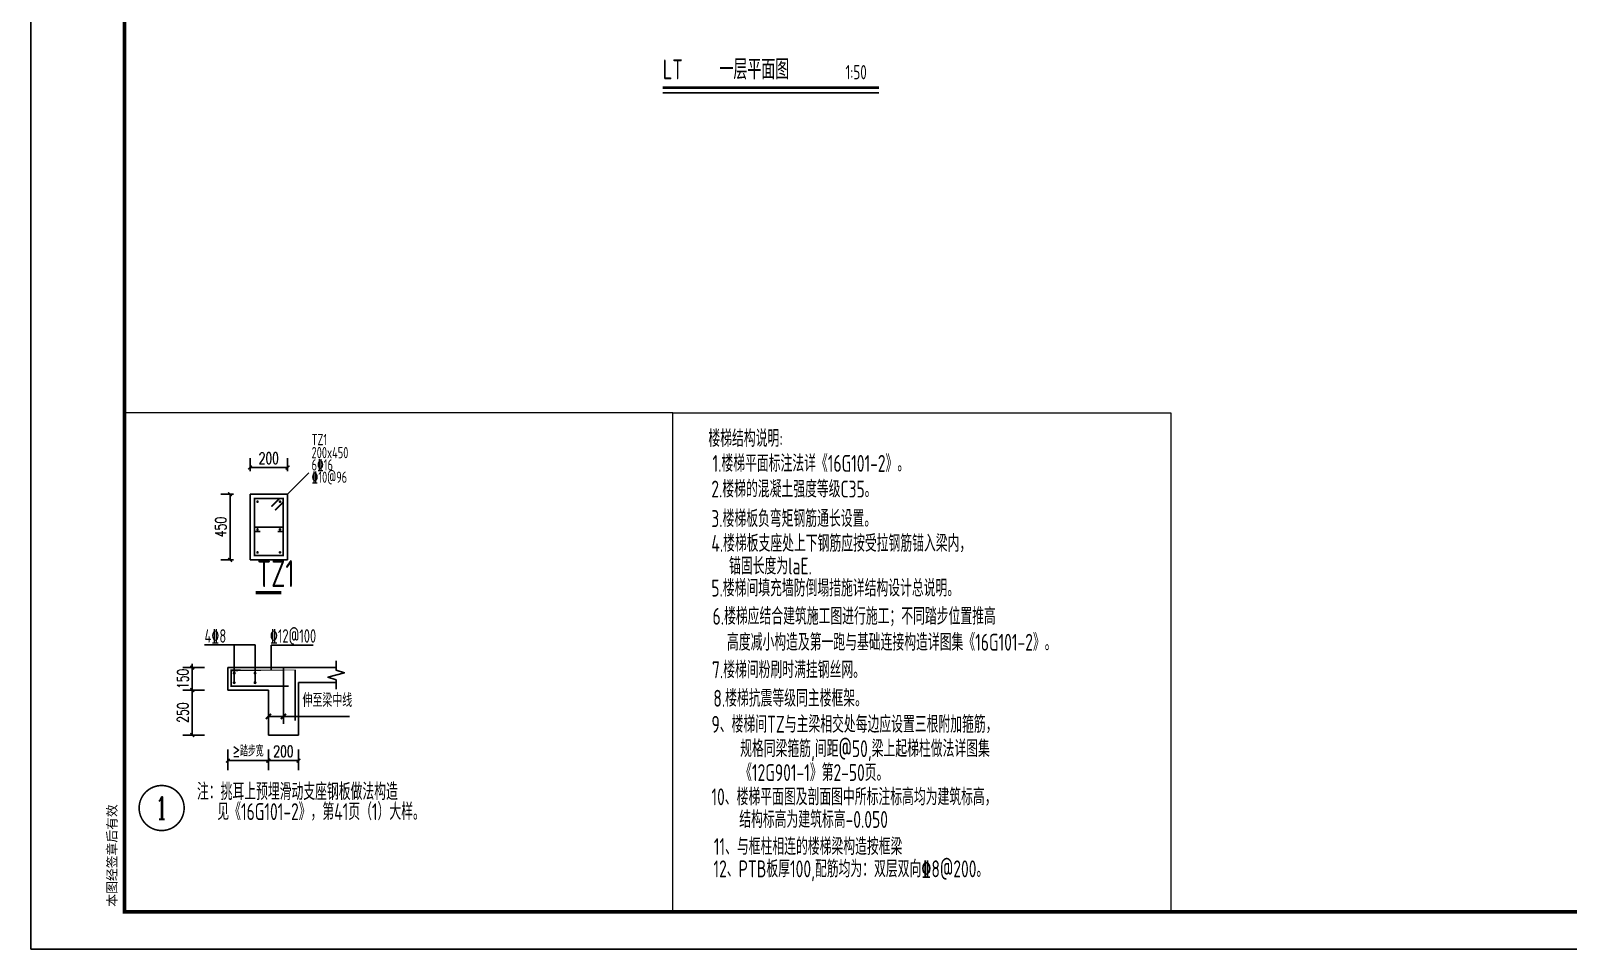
# Model space of a CAD drawing. Extents: x 899043 to 2598688, y -137197 to 211789.
# Drawn here: x 2556638 to 2577131, y 98035 to 110276 of the extents above; entities that cross this region are included whole.
import ezdxf
from ezdxf.enums import TextEntityAlignment as Align

# ---------------------------------------------------------------- set-up
doc = ezdxf.new("R2010")
doc.units = 0
doc.header["$LTSCALE"] = 1500
doc.header["$MEASUREMENT"] = 0
doc.linetypes.add('ACAD_ISO02W100', pattern=[15, 12, -3])
for name, color, linetype in [('00-tk', 151, 'Continuous'), ('DIM_SYMB', 3, 'Continuous'), ('DOTE', 1, 'Continuous'), ('PUB_DIM', 3, 'Continuous'), ('PUB_TEXT', 7, 'Continuous'), ('REIN', 1, 'Continuous'), ('TEXT', 7, 'Continuous'), ('WALL', 7, 'Continuous'), ('WELD_TEXT', 7, 'Continuous'), ('柱', 255, 'Continuous'), ('柱__箍筋', 1, 'Continuous'), ('柱__纵筋', 1, 'Continuous'), ('柱__钢筋标注', 7, 'Continuous')]:
    doc.layers.add(name, color=color, linetype=linetype)
doc.layers.add('虚线', color=1, linetype='ACAD_ISO02W100', lineweight=13)
doc.styles.add('_TCH_DIM_T3', font='SIMPLEX', dxfattribs={"width": 0.7058823529411765, "bigfont": 'GBCBIG'})
doc.styles.add('COMP', font='complex', dxfattribs={"bigfont": 'hztxt'})
doc.styles.add('dim_font', font='simplex', dxfattribs={"width": 0.800000011920929})
doc.styles.add('DS6HT', font='simhei.ttf', dxfattribs={"width": 0.8})
doc.styles.add('TSSD_Dimension', font='Tssdeng.shx', dxfattribs={"width": 0.7, "bigfont": 'hztxt.shx'})
doc.dimstyles.new('5H50', dxfattribs={"dimscale": 50, "dimtxt": 3.3, "dimasz": 0.01, "dimexe": 2, "dimexo": 0, "dimgap": 1, "dimtad": 1, "dimdec": 0, "dimlfac": 0.5, "dimrnd": 1, "dimzin": 0, "dimdsep": 46, "dimtxsty": 'dim_font', "dimblk1": 'YGDIM', "dimblk2": 'YGDIM', "dimsah": 1, "dimcen": -2, "dimdle": 1, "dimclrt": 7, "dimazin": 0, "dimtfac": 1, "dimtdec": 0, "dimtix": 1, "dimtmove": 2, "dimatfit": 3, "dimldrblk": 'YGDIM', "dimfxl": 0, "dimtvp": 1, "dimtolj": 1, "dimtzin": 0, "dimarcsym": 0})
doc.dimstyles.new('_TCH_ARCH&&50', dxfattribs={"dimtxt": 148.75, "dimasz": 50, "dimexe": 125, "dimexo": 150, "dimgap": 50, "dimtad": 1, "dimdec": 0, "dimzin": 0, "dimdsep": 46, "dimtxsty": '_TCH_DIM_T3', "dimblk": 'ARCHTICK', "dimcen": 0.09, "dimclrt": 7, "dimazin": 2, "dimtfac": 1, "dimtdec": 0, "dimtix": 1, "dimtmove": 2, "dimatfit": 3, "dimfxl": 0, "dimtolj": 1, "dimtzin": 0, "dimarcsym": 0})

# ---------------------------------------------------------------- blocks, each defined once
blk = doc.blocks.new('_ArchTick')
at = {"color": 0, "linetype": 'ByBlock', "const_width": 0.4}
blk.add_lwpolyline([(-0.5, -0.5), (0.5, 0.5)], dxfattribs=at)
blk = doc.blocks.new('*D1926')
at = {"layer": 'Defpoints', "color": 0}
for p in [(2559492.537120495, 104100.5194593734), (2559294.669874068, 103224.4450373716), (2559492.537120495, 103224.4450373716)]:
    blk.add_point(p, dxfattribs=at)
at = {"layer": 'PUB_DIM', "color": 0, "lineweight": -2}
for p, q in [((2559342.537120495, 104100.5194593734), (2559169.669874068, 104100.5194593734)), ((2559294.669874068, 104100.5194593734), (2559294.669874068, 103224.4450373716)), ((2559342.537120495, 103224.4450373716), (2559169.669874068, 103224.4450373716))]:
    blk.add_line(p, q, dxfattribs=at)
at = {"layer": 'PUB_DIM', "color": 0, "lineweight": -2, "xscale": 50, "yscale": 50, "zscale": 50}
for p, rotation in [((2559294.669874068, 104100.5194593734), 90), ((2559294.669874068, 103224.4450373716), 270)]:
    blk.add_blockref('_ArchTick', p, dxfattribs=dict(at, rotation=rotation))
at = {"layer": 'PUB_DIM', "color": 7, "insert": (2559170.294874068, 103662.4822483729), "char_height": 148.75, "attachment_point": 5, "rotation": 90, "style": '_TCH_DIM_T3'}
blk.add_mtext('\\A1;450', dxfattribs=at)
blk = doc.blocks.new('*D1927')
at = {"layer": 'Defpoints', "color": 0}
for p in [(2560060.610711444, 104454.7607322103), (2559560.610711444, 104256.8934867746), (2560060.610711444, 104256.8934867746)]:
    blk.add_point(p, dxfattribs=at)
at = {"layer": 'PUB_DIM', "color": 0, "lineweight": -2}
for p, q in [((2559560.610711444, 104406.8934867746), (2559560.610711444, 104579.7607322103)), ((2560060.610711444, 104406.8934867746), (2560060.610711444, 104579.7607322103)), ((2559560.610711444, 104454.7607322103), (2560060.610711444, 104454.7607322103))]:
    blk.add_line(p, q, dxfattribs=at)
at = {"layer": 'PUB_DIM', "color": 0, "lineweight": -2, "xscale": 50, "yscale": 50, "zscale": 50, "rotation": 180}
blk.add_blockref('_ArchTick', (2559560.610711444, 104454.7607322103), dxfattribs=at)
at = {"layer": 'PUB_DIM', "color": 0, "lineweight": -2, "xscale": 50, "yscale": 50, "zscale": 50}
blk.add_blockref('_ArchTick', (2560060.610711444, 104454.7607322103), dxfattribs=at)
at = {"layer": 'PUB_DIM', "color": 7, "insert": (2559810.610711444, 104579.1357322103), "char_height": 148.75, "attachment_point": 5, "style": '_TCH_DIM_T3'}
blk.add_mtext('\\A1;200', dxfattribs=at)
blk = doc.blocks.new('*D1928')
at = {"layer": 'Defpoints', "color": 0}
for p in [(2559805.61856978, 100845.4494908518), (2560205.956341151, 100845.4494905538), (2560205.956341151, 100548.641770131)]:
    blk.add_point(p, dxfattribs=at)
at = {"layer": 'PUB_DIM', "color": 0, "lineweight": -2}
for p, q in [((2559805.61856978, 100695.4494908518), (2559805.61856978, 100423.641770131)), ((2560205.956341151, 100695.4494905538), (2560205.956341151, 100423.641770131)), ((2559805.61856978, 100548.641770131), (2560205.956341151, 100548.641770131))]:
    blk.add_line(p, q, dxfattribs=at)
at = {"layer": 'PUB_DIM', "color": 0, "lineweight": -2, "xscale": 50, "yscale": 50, "zscale": 50, "rotation": 180}
blk.add_blockref('_ArchTick', (2559805.61856978, 100548.641770131), dxfattribs=at)
at = {"layer": 'PUB_DIM', "color": 0, "lineweight": -2, "xscale": 50, "yscale": 50, "zscale": 50}
blk.add_blockref('_ArchTick', (2560205.956341151, 100548.641770131), dxfattribs=at)
at = {"layer": 'PUB_DIM', "color": 7, "insert": (2560005.787455465, 100673.016770131), "char_height": 148.75, "attachment_point": 5, "style": '_TCH_DIM_T3'}
blk.add_mtext('\\A1;200', dxfattribs=at)
blk = doc.blocks.new('*D1929')
at = {"layer": 'Defpoints', "color": 0}
for p in [(2558790.178628664, 101788.9675105578), (2559105.028513316, 101788.9675105578), (2559105.028513286, 101488.9675105578)]:
    blk.add_point(p, dxfattribs=at)
at = {"layer": 'PUB_DIM', "color": 0, "lineweight": -2}
for p, q in [((2558955.028513316, 101788.9675105578), (2558665.178628664, 101788.9675105578)), ((2558790.178628664, 101788.9675105578), (2558790.178628664, 101838.9675105578)), ((2558790.178628664, 101488.9675105578), (2558790.178628664, 101788.9675105578)), ((2558955.028513286, 101488.9675105578), (2558665.178628664, 101488.9675105578)), ((2558790.178628664, 101488.9675105578), (2558790.178628664, 101438.9675105578))]:
    blk.add_line(p, q, dxfattribs=at)
at = {"layer": 'PUB_DIM', "color": 0, "lineweight": -2, "xscale": 50, "yscale": 50, "zscale": 50}
for p, rotation in [((2558790.178628664, 101788.9675105578), 270), ((2558790.178628664, 101488.9675105578), 90)]:
    blk.add_blockref('_ArchTick', p, dxfattribs=dict(at, rotation=rotation))
at = {"layer": 'PUB_DIM', "color": 7, "insert": (2558665.803628664, 101638.9675105582), "char_height": 148.75, "attachment_point": 5, "rotation": 90, "style": '_TCH_DIM_T3'}
blk.add_mtext('\\A1;150', dxfattribs=at)
blk = doc.blocks.new('YGDIM')
at = {"color": 0, "linetype": 'ByBlock', "const_width": 50}
blk.add_lwpolyline([(-70, -70), (70, 70)], dxfattribs=at)
blk = doc.blocks.new('*D1930')
at = {"layer": 'Defpoints', "color": 0}
for p in [(2559805.618569884, 101372.9659157461), (2560006.075685445, 101372.9659157163), (2560006.075685445, 101137.7981481916)]:
    blk.add_point(p, dxfattribs=at)
at = {"layer": 'PUB_DIM', "color": 0, "lineweight": -2}
for p, q in [((2559805.618569884, 101372.9659157461), (2559805.618569884, 101037.7981481916)), ((2560006.075685445, 101372.9659157163), (2560006.075685445, 101037.7981481916)), ((2559806.118569884, 101137.7981481916), (2560005.575685445, 101137.7981481916))]:
    blk.add_line(p, q, dxfattribs=at)
at = {"layer": 'PUB_DIM', "color": 0, "lineweight": -2, "xscale": 0.5, "yscale": 0.5, "zscale": 0.5, "rotation": 180}
blk.add_blockref('YGDIM', (2559805.618569884, 101137.7981481916), dxfattribs=at)
at = {"layer": 'PUB_DIM', "color": 0, "lineweight": -2, "xscale": 0.5, "yscale": 0.5, "zscale": 0.5}
blk.add_blockref('YGDIM', (2560006.075685445, 101137.7981481916), dxfattribs=at)
blk = doc.blocks.new('*D1931')
at = {"layer": 'Defpoints', "color": 0}
for p in [(2559265.61856966, 100845.4494908816), (2559805.618569839, 100845.4494906134), (2559805.618569839, 100548.6417701906)]:
    blk.add_point(p, dxfattribs=at)
at = {"layer": 'PUB_DIM', "color": 0, "lineweight": -2}
for p, q in [((2559265.61856966, 100695.4494908816), (2559265.61856966, 100423.6417701906)), ((2559805.618569839, 100695.4494906134), (2559805.618569839, 100423.6417701906)), ((2559265.61856966, 100548.6417701906), (2559805.618569839, 100548.6417701906))]:
    blk.add_line(p, q, dxfattribs=at)
at = {"layer": 'PUB_DIM', "color": 0, "lineweight": -2, "xscale": 50, "yscale": 50, "zscale": 50, "rotation": 180}
blk.add_blockref('_ArchTick', (2559265.61856966, 100548.6417701906), dxfattribs=at)
at = {"layer": 'PUB_DIM', "color": 0, "lineweight": -2, "xscale": 50, "yscale": 50, "zscale": 50}
blk.add_blockref('_ArchTick', (2559805.618569839, 100548.6417701906), dxfattribs=at)
at = {"layer": 'PUB_DIM', "color": 7, "insert": (2559535.61856975, 100677.510259774), "char_height": 148.75, "attachment_point": 5, "style": '_TCH_DIM_T3'}
blk.add_mtext('\\A1;≥踏步宽', dxfattribs=at)
blk = doc.blocks.new('*D1932')
at = {"layer": 'Defpoints', "color": 0}
for p in [(2559105.028513286, 101488.9675105578), (2558790.178628604, 100888.9675105578), (2559105.028513241, 100888.9675105578)]:
    blk.add_point(p, dxfattribs=at)
at = {"layer": 'PUB_DIM', "color": 0, "lineweight": -2}
for p, q in [((2558955.028513286, 101488.9675105578), (2558665.178628604, 101488.9675105578)), ((2558790.178628604, 101488.9675105578), (2558790.178628604, 100888.9675105578)), ((2558955.028513241, 100888.9675105578), (2558665.178628604, 100888.9675105578))]:
    blk.add_line(p, q, dxfattribs=at)
at = {"layer": 'PUB_DIM', "color": 0, "lineweight": -2, "xscale": 50, "yscale": 50, "zscale": 50}
for p, rotation in [((2558790.178628604, 101488.9675105578), 90), ((2558790.178628604, 100888.9675105578), 270)]:
    blk.add_blockref('_ArchTick', p, dxfattribs=dict(at, rotation=rotation))
at = {"layer": 'PUB_DIM', "color": 7, "insert": (2558665.803628604, 101188.9675105582), "char_height": 148.75, "attachment_point": 5, "rotation": 90, "style": '_TCH_DIM_T3'}
blk.add_mtext('\\A1;250', dxfattribs=at)
blk = doc.blocks.new('_index1')
at = {"const_width": 0.035}
blk.add_lwpolyline([(-0.5, 0, 1), (0.5, 0, 1)], format="xyb", close=True, dxfattribs=at)
at = {"style": 'COMP', "width": 2.333333333333333}
blk.add_attdef('1', text='', height=0.5, dxfattribs=at).set_placement((-0.25, -0.25), (0.25, -0.25), align=Align.FIT)
blk = doc.blocks.new('A$C67844AE1')
at = {"layer": '00-tk'}
for p, q in [((0, 89099.99999999988), (0, 0)), ((3750, 87599.99999999988), (3750, 1500)), ((3750, 1500), (124649.9999999999, 1500)), ((0, 0), (126149.9999999999, 0))]:
    blk.add_line(p, q, dxfattribs=at)
at = {"layer": '00-tk', "const_width": 150}
blk.add_lwpolyline([(3750, 87599.99999999988), (124649.9999999999, 87599.99999999988), (124649.9999999999, 1500), (3750, 1500)], close=True, dxfattribs=at)
at = {"layer": '00-tk', "style": 'DS6HT'}
blk.add_text('本图经签章后有效', height=375, rotation=90, dxfattribs=at).set_placement((3434.080880331807, 1702.290439367294))

msp = doc.modelspace()

# ---------------------------------------------------------------- linework, layer by layer
at = {"layer": 'DIM_SYMB', "const_width": 35}
msp.add_lwpolyline([(2565061.709724072, 109518.8564802176), (2567944.156981457, 109518.8564802176)], dxfattribs=at)
at = {"layer": 'DIM_SYMB'}
msp.add_lwpolyline([(2565061.709724072, 109448.8564802176), (2567944.156981457, 109448.8564802176)], dxfattribs=at)
at = {"layer": 'DOTE', "ltscale": 1.5}
msp.add_line((2560006.075685445, 101372.9659157163), (2560006.075685475, 101788.9675104982), dxfattribs=at)
at = {"layer": 'PUB_DIM'}
for p, q in [((2559627.270219523, 102090.3580496973), (2558954.647554893, 102090.3580497569)), ((2559349.489859078, 101587.7898464865), (2559349.489859122, 102090.3580496973)), ((2559627.270219478, 101577.7898464865), (2559627.270219523, 102090.3580496973)), ((2559843.630784276, 101751.4778859979), (2559843.630784291, 102089.681650675)), ((2559843.630784291, 102089.681650675), (2560402.936526794, 102089.6816506452)), ((2559911.060243312, 101137.7981481916), (2560886.512352678, 101137.798148132))]:
    msp.add_line(p, q, dxfattribs=at)
msp.add_lwpolyline([(2560708.289824876, 101880.6506516701), (2560708.289824921, 101755.6506516701), (2560818.289824906, 101720.6506516701), (2560598.289824906, 101660.6506516701), (2560708.289824906, 101625.6506516701), (2560708.289824906, 101500.6506516701)], dxfattribs=at)
at = {"layer": 'REIN', "const_width": 22.5}
msp.add_lwpolyline([(2560074.793101001, 101542.0484109289), (2559309.165150199, 101542.0484109885), (2559309.165150228, 101751.4778860575), (2560162.253365043, 101751.4778859681), (2560162.253365013, 101079.8604884214)], dxfattribs=at)
at = {"layer": 'REIN', "const_width": 20}
for points in [[(2559339.489859107, 101714.0524130828, 1), (2559359.489859107, 101714.052413053, 1)], [(2559617.270219508, 101714.052413053, 1), (2559637.270219508, 101714.052413053, 1)], [(2559339.489859078, 101587.7898465163, 1), (2559359.489859078, 101587.7898464865, 1)], [(2559617.270219478, 101587.7898464865, 1), (2559637.270219478, 101587.7898464865, 1)]]:
    msp.add_lwpolyline(points, format="xyb", close=True, dxfattribs=at)
at = {"layer": 'TEXT', "const_width": 46.875}
msp.add_lwpolyline([(2559635.767051953, 102786.4280082053), (2559977.166177678, 102786.4280082053)], dxfattribs=at)
at = {"layer": 'WALL'}
for p, q in [((2559805.618569795, 101788.967510528), (2559265.618569795, 101788.9675105578)), ((2559265.618569795, 101788.9675105578), (2559265.618569765, 101488.9675105578)), ((2560708.289824921, 101788.9675104386), (2559805.618569795, 101788.967510528)), ((2559265.618569765, 101488.9675105578), (2559805.618569765, 101488.967510528)), ((2559805.618569884, 101488.967510528), (2559805.618569735, 100988.967510528)), ((2559805.618569884, 101488.967510528), (2559805.618569854, 101188.967510528)), ((2559805.618569765, 101488.967510528), (2559805.61856972, 100888.967510528)), ((2560205.956341166, 100988.9675104684), (2560205.95634121, 101588.9675104684)), ((2560205.95634121, 101588.9675104684), (2560708.289824906, 101588.9675104386)), ((2559805.61856972, 100888.967510528), (2560205.956341151, 100888.9675104684)), ((2560205.956341151, 100888.9675104684), (2560205.956341166, 100988.9675104684))]:
    msp.add_line(p, q, dxfattribs=at)
at = {"layer": '柱'}
for p, q in [((2559560.610711414, 104100.5194593436), (2559560.610711414, 103224.4450373716)), ((2560060.610711414, 104100.5194593436), (2559560.610711414, 104100.5194593436)), ((2560060.610711414, 103224.4450373716), (2560060.610711414, 104100.5194593436)), ((2559560.610711414, 103224.4450373716), (2560060.610711414, 103224.4450373716))]:
    msp.add_line(p, q, dxfattribs=at)
at = {"layer": '柱__箍筋', "const_width": 17.49999970197678}
for points in [[(2559669.103753406, 104000.1822401053, 1), (2559651.603600967, 104000.1822401053, 1), (2559669.103753406, 104000.1822401053, 1)], [(2559969.103753406, 104000.1822401053, 1), (2559951.603600967, 104000.1822401053, 1), (2559969.103753406, 104000.1822401053, 1)], [(2559669.106805164, 103630.5642517573, 1), (2559651.606652725, 103630.5642517573, 1), (2559669.106805164, 103630.5642517573, 1)], [(2559969.106805164, 103630.5642517573, 1), (2559951.606652725, 103630.5642517573, 1), (2559969.106805164, 103630.5642517573, 1)], [(2559669.106805164, 103324.1078181333, 1), (2559651.606652725, 103324.1078181333, 1), (2559669.106805164, 103324.1078181333, 1)], [(2559969.106805164, 103324.1078181333, 1), (2559951.606652725, 103324.1078181333, 1), (2559969.106805164, 103324.1078181333, 1)]]:
    msp.add_lwpolyline(points, format="xyb", dxfattribs=at)
at = {"layer": '柱__纵筋', "const_width": 22.49999940395355}
for points in [[(2559620.614373523, 103284.4456477231), (2560000.614678699, 103284.4456477231), (2560000.610864002, 104040.518848992), (2559620.611321765, 104040.518848992), (2559620.614373523, 103284.4456477231)], [(2559844.502007801, 103934.4962049491), (2559950.610864002, 104040.518848992)], [(2559894.47530492, 103884.4839979178), (2560000.583398181, 103990.5066419608)], [(2559698.263558317, 103602.994810111), (2559620.612932551, 103602.9945725269), (2559620.612932551, 103658.8997484214), (2560000.612595412, 103658.8997484214), (2560000.612877476, 103602.9947665102), (2559929.38603558, 103602.9947665102)]]:
    msp.add_lwpolyline(points, dxfattribs=at)
at = {"layer": '柱__钢筋标注'}
msp.add_line((2560060.610711414, 104100.5194593436), (2560343.453728992, 104383.3624769217), dxfattribs=at)
at = {"layer": '虚线'}
for points in [[(2565198.066869664, 105183.4539570576), (2557887.966081585, 105183.4539570576), (2557887.966081585, 98535.22882703607), (2565198.066869664, 98535.22882703607)], [(2565198.066869664, 105183.4539570576), (2571835.763751965, 105183.4539570576), (2571835.763751965, 98535.22882703607), (2565198.066869664, 98535.22882703607)]]:
    msp.add_lwpolyline(points, close=True, dxfattribs=at)

# ---------------------------------------------------------------- block references
at = {"layer": 'PUB_DIM'}
ref = msp.add_blockref('_index1', (2558382.511754576, 99917.21944183772), dxfattribs=dict(at, xscale=599.9999995529652, yscale=599.9999995529652, zscale=599.99999955))
ref.add_attrib('1', '1', dxfattribs={"layer": 'PUB_TEXT', "height": 299.999999775, "style": 'COMP', "width": 1.200000000072158}).set_placement((2558305.368897501, 99767.21944192713), (2558459.65461168, 99767.21944192713), align=Align.FIT)
at = {"layer": 'WELD_TEXT', "linetype": 'ByBlock', "xscale": 0.3333333332557231, "yscale": 0.3333333333357587, "zscale": 0.3333333333333333}
msp.add_blockref('A$C67844AE1', (2556637.966081875, 98035.22882682808), dxfattribs=at)

# ---------------------------------------------------------------- texts
at = {"layer": 'PUB_TEXT', "style": 'TSSD_Dimension', "width": 0.7}
for s, height, p in [('LT', 265.8227848101266, (2565061.709724072, 109628.7298979229)), ('一层平面图', 265.8227848101266, (2565817.827867541, 109628.7298979229)), ('1:50', 189.873417721519, (2567497.532508883, 109628.7298979229))]:
    msp.add_text(s, height=height, dxfattribs=at).set_placement(p)
at = {"layer": 'TEXT', "style": 'TSSD_Dimension', "width": 0.7}
for s, height, p in [('楼梯结构说明:', 225, (2565670.183661077, 104730.3602261013)), ('TZ1', 150, (2560381.078851062, 104752.5065506465)), ('200x450', 150, (2560381.078851062, 104578.6672332055)), ('6%%13216', 150, (2560381.078851062, 104415.0419946379)), ('1.楼梯平面标注法详《16G101-2》。', 225, (2565724.820493344, 104397.5037748582)), ('2.楼梯的混凝土强度等级C35。', 225, (2565709.251361105, 104055.6362533933)), ('3.楼梯板负弯矩钢筋通长设置。', 225, (2565709.251361105, 103661.8778980738)), ('4.楼梯板支座处上下钢筋应按受拉钢筋锚入梁内，', 225, (2565709.251361105, 103331.939073599)), ('TZ1', 360, (2559653.475134272, 102861.9248715407)), ('锚固长度为laE.', 225, (2565945.810175929, 103029.5327218539)), ('5.楼梯间填充墙防倒塌措施详结构设计总说明。', 225, (2565709.251361105, 102735.6637482411)), ('6.楼梯应结合建筑施工图进行施工；不同踏步位置推高', 225, (2565725.81853548, 102360.1425328619)), ('高度减小构造及第一跑与基础连接构造详图集《16G101-2》。', 225, (2565918.605433959, 102014.2089722521)), ('7.楼梯间粉刷时满挂钢丝网。', 225, (2565718.454957995, 101646.9040755398)), ('8.楼梯抗震等级同主楼框架。', 225, (2565735.796461585, 101267.2611480719)), ('9、楼梯间TZ与主梁相交处每边应设置三根附加箍筋，', 225, (2565711.112196538, 100920.4723940856)), ('    规格同梁箍筋,间距@50,梁上起梯柱做法详图集', 225, (2565711.112196508, 100595.4723940856)), ('    《12G901-1》第2-50页。', 225, (2565711.112196508, 100276.9250865347)), ('10、楼梯平面图及剖面图中所标注标高均为建筑标高，', 225, (2565711.112196538, 99953.9479482836)), ('结构标高为建筑标高-0.050', 225, (2566081.59436262, 99652.04528707927)), ('11、与框柱相连的楼梯梁构造按框梁', 225, (2565742.702316943, 99291.27774689262))]:
    msp.add_text(s, height=height, dxfattribs=at).set_placement(p)
at = {"layer": 'TEXT', "color": 3, "style": 'TSSD_Dimension', "width": 0.7}
msp.add_text('%%13210@96', height=150, dxfattribs=at).set_placement((2560381.078851062, 104251.4199894137))
at = {"layer": 'TEXT', "style": 'TSSD_Dimension', "width": 0.7}
for s, p in [('4\x848', (2559098.871737454, 102210.1575687892)), ('%%13212@100', (2560133.323514554, 102210.1575686998)), ('伸至梁中线', (2560591.384318444, 101353.9054770536))]:
    msp.add_text(s, height=180, dxfattribs=at).set_placement(p, align=Align.MIDDLE_CENTER)
for s, p in [('注：挑耳上预埋滑动支座钢板做法构造', (2558853.621000025, 99955.5283882684)), ('见《16G101-2》，第41页（1）大样。', (2559125.265446607, 99689.08753228848)), ('12、PTB板厚100,配筋均为：双层双向%%1328@200。', (2565737.857859779, 98926.47804874842))]:
    msp.add_text(s, height=225, dxfattribs=at).set_placement(p, align=Align.BOTTOM_LEFT)

# ---------------------------------------------------------------- dimensions: what is measured, and where the dimension line sits
at = {"layer": 'PUB_DIM'}
for base, p1, p2, text, picture, middle in [((2560060.610711444, 104454.7607322103), (2559560.610711444, 104256.8934867746), (2560060.610711444, 104256.8934867746), '200', '*D1927', (2559810.610711444, 104579.1357322103)), ((2559805.618569839, 100548.6417701906), (2559265.61856966, 100845.4494908816), (2559805.618569839, 100845.4494906134), '≥踏步宽', '*D1931', (2559535.61856975, 100677.510259774)), ((2560205.956341151, 100548.641770131), (2559805.61856978, 100845.4494908518), (2560205.956341151, 100845.4494905538), '200', '*D1928', (2560005.787455465, 100673.016770131))]:
    dim = msp.add_linear_dim(base=base, p1=p1, p2=p2, text=text, dimstyle='_TCH_ARCH&&50', dxfattribs=at)
    dim.commit()
    dim.dimension.update_dxf_attribs({"geometry": picture, "text_midpoint": middle})
for base, p1, p2, angle, text, picture, middle in [((2559294.669874068, 103224.4450373716), (2559492.537120495, 104100.5194593734), (2559492.537120495, 103224.4450373716), 270, '450', '*D1926', (2559170.294874068, 103662.4822483729)), ((2558790.178628664, 101788.9675105578), (2559105.028513286, 101488.9675105578), (2559105.028513316, 101788.9675105578), 90, '150', '*D1929', (2558665.803628664, 101638.9675105582)), ((2558790.178628604, 100888.9675105578), (2559105.028513286, 101488.9675105578), (2559105.028513241, 100888.9675105578), 90, '250', '*D1932', (2558665.803628604, 101188.9675105582))]:
    dim = msp.add_linear_dim(base=base, p1=p1, p2=p2, angle=angle, text=text, dimstyle='_TCH_ARCH&&50', dxfattribs=at)
    dim.commit()
    dim.dimension.update_dxf_attribs({"geometry": picture, "text_midpoint": middle})
dim = msp.add_linear_dim(base=(2560006.075685445, 101137.7981481916), p1=(2559805.618569884, 101372.9659157461), p2=(2560006.075685445, 101372.9659157163), text=' ', dimstyle='5H50', dxfattribs=at)
dim.commit()
dim.dimension.update_dxf_attribs({"geometry": '*D1930', "text_midpoint": (2559467.890535119, 101200.7894125647), "dimtype": 160})

doc.saveas('drawing.dxf')
